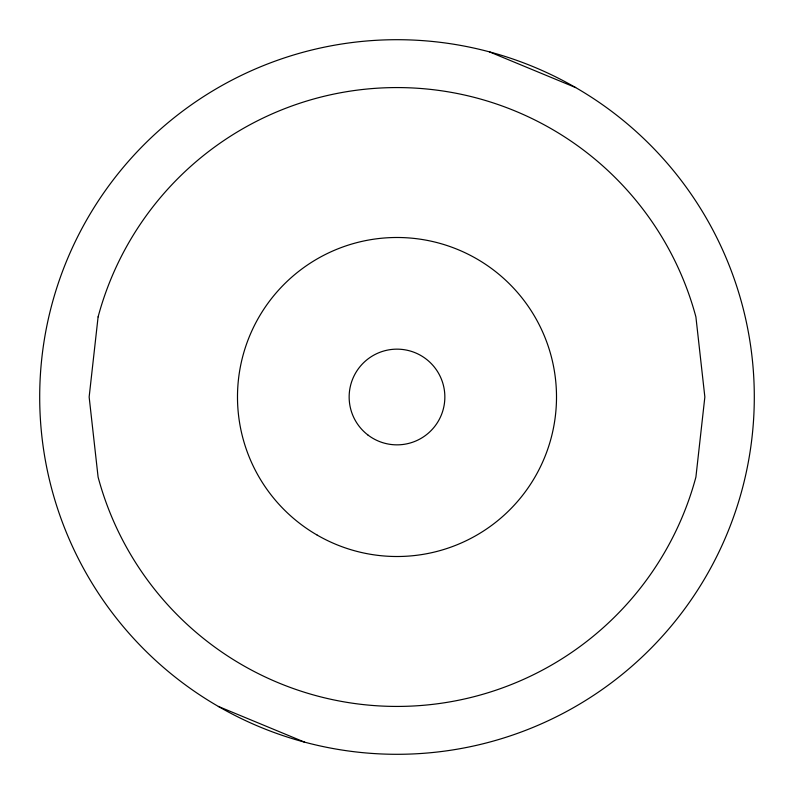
<?xml version="1.0" encoding="UTF-8"?>
<svg xmlns="http://www.w3.org/2000/svg" width="794" height="794" viewBox="0 0 794 794"><rect width="100%" height="100%" fill="white"/><g stroke="black" fill="none" stroke-linecap="round" stroke-linejoin="round"><path stroke-width="1.19" d="M489.471 51.878L575.65 87.568M218.35 706.432A357.3 357.3 0 0 0 754.3 397A357.3 357.3 0 0 0 218.35 87.568A357.3 357.3 0 0 0 218.35 706.432L304.529 742.122M98.099 316.905L89.146 397L98.099 477.095A309.452 309.452 0 0 0 695.901 477.095L704.854 397L695.901 316.905A309.452 309.452 0 0 0 98.099 316.905M367.87 434.963A47.848 47.848 0 0 0 444.442 403.243A47.848 47.848 0 0 0 378.688 352.794A47.848 47.848 0 0 0 367.87 434.963M317.243 535.136A159.505 159.505 0 0 0 556.505 397A159.505 159.505 0 0 0 317.243 258.864A159.505 159.505 0 0 0 317.243 535.136"/></g></svg>
